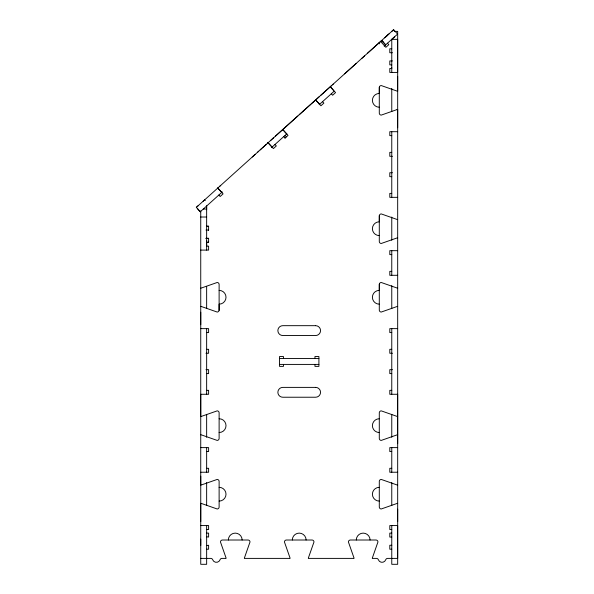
<?xml version="1.0" encoding="UTF-8"?>
<svg xmlns="http://www.w3.org/2000/svg" width="594" height="594" viewBox="0 0 594 594"><rect width="100%" height="100%" fill="white"/><g stroke="black" fill="none" stroke-linecap="round" stroke-linejoin="round"><path stroke-width="0.89" d="M200.742 539.129L200.742 545.53M200.742 521.629L200.742 476.173M200.742 324.695L200.742 312.221M206.645 505.494L206.645 482.588M200.742 250.096L208.613 250.096L208.613 246.161L206.645 246.161L206.645 240.585M206.645 209.727L206.645 206.021L206.645 250.096M206.645 536.79L208.613 537.058L208.613 533.115L206.645 533.115M391.765 111.575L391.765 88.409M391.765 67.582L391.765 68.481L389.798 68.481L389.798 72.423L397.676 72.423L397.676 39.345L391.765 39.345L384.764 45.649M397.676 521.629L397.676 509.155M397.676 443.673L397.676 394.275L389.798 394.275L389.798 390.34L391.765 390.34M397.676 127.755L397.676 76.359M219.089 310.432L219.119 304.165A6.89 6.89 0 0 0 226.01 297.275A6.89 6.89 0 0 0 219.119 290.377M379.328 87.177L379.291 93.444A6.89 6.89 0 0 0 372.401 100.334A6.89 6.89 0 0 0 379.291 107.224M379.328 215.54L379.291 221.807A6.89 6.89 0 0 0 372.401 228.705A6.89 6.89 0 0 0 379.291 235.595M379.328 284.11L379.291 290.377A6.89 6.89 0 0 0 372.401 297.275A6.89 6.89 0 0 0 379.291 304.165M302.962 111.353L304.425 110.038M320.767 95.322L330.294 86.746L333.256 90.036M257.855 151.967L258.694 151.21M268.02 142.82L272.067 147.119M203.163 201.21L204.626 199.896L205.286 200.631M273.53 137.853L273.032 138.305M222.275 191.951L200.275 211.761L196.324 207.373L198.396 205.502M255.101 154.455L252.242 157.024M260.179 149.874L262.051 148.196M265.785 144.832L262.979 147.357M270.864 140.251L273.715 137.682M275.438 136.137L283.487 128.891M284.066 128.363L297.802 116.001M299.205 114.739L310.313 104.73M311.137 103.995L313.008 102.309M196.324 207.373L319.32 96.629M344.609 73.856L355.999 63.603M361.575 58.576L364.508 55.94M367.382 53.349L381.697 40.459L385.647 44.854L384.184 46.169M389.501 33.435L385.35 37.17L386.813 35.848M391.572 31.571L393.651 29.7L397.601 34.088L391.899 39.226M393.651 29.7L316.743 98.946M303.994 110.425L305.019 109.496M313.936 101.47L315.822 99.777M271.629 147.512L286.85 133.813M319.193 104.685L334.251 91.134M284.949 138.172L288.023 135.402L282.751 129.551M267.27 143.496L267.746 143.065M312.734 102.554L313.469 101.901M314.924 100.579L315.659 99.918L320.931 105.777L323.856 103.141L322.542 101.678M331.029 86.085L331.756 85.425M332.492 84.764L333.227 84.11M218.525 187.385L217.79 188.046L221.74 192.434M219.988 186.063L220.716 185.41M265.191 145.367L265.926 144.706M267.382 143.384L268.117 142.731L273.389 148.582L276.314 145.946L275 144.483M284.949 127.576L285.684 126.916M323.448 92.909L324.918 91.587M384.682 37.771L387.674 35.083M391.624 39.471L394.616 36.783M391.765 525.571L391.765 564.3L397.676 564.3L397.676 109.474A1.975 1.975 0 0 0 397.111 109.556L381.266 115.102A1.968 1.968 0 0 1 379.291 113.135L379.291 87.533A1.968 1.968 0 0 1 381.266 85.566L397.111 91.112A1.982 1.982 0 0 0 397.676 91.194L397.676 31.371L394.297 31.371M391.765 48.79L389.798 48.79L389.798 52.732L392.426 52.725M392.426 60.93L389.798 60.937L389.798 64.872L391.765 64.872M397.676 131.697L389.798 131.697L389.798 135.632L391.765 135.632M391.765 152.376L389.798 152.376L389.798 156.311L392.426 156.311M392.426 172.728L389.798 172.728L389.798 176.663L391.765 176.663M391.765 193.399L389.798 193.399L389.798 197.342L397.676 197.342M203.274 209.043L206.645 209.043M200.742 217.018L206.645 217.018M206.645 226.114L208.613 226.114L208.613 230.316M206.645 226.381L208.613 226.381M205.992 230.049L208.613 230.049M205.992 238.253L208.613 238.253L208.613 242.463L206.645 242.463M205.992 238.521L208.613 238.521M206.645 242.196L208.613 242.196M397.676 250.675L389.798 250.675L389.798 254.618L391.765 254.618M391.765 271.354L389.798 271.354L389.798 275.297L397.676 275.297M200.735 328.631L208.613 328.631L208.613 332.573L206.645 332.573M397.676 328.631L389.798 328.631L389.798 332.573L391.765 332.573M206.645 349.309L208.613 349.309L208.613 353.252L205.992 353.252M391.765 349.309L389.798 349.309L389.798 353.252L392.426 353.252M279.514 358.501L318.904 358.501M279.514 364.412L318.904 364.412M205.992 369.661L208.613 369.661L208.613 373.596L206.645 373.596M392.426 369.661L389.798 369.661L389.798 373.596L391.765 373.596M206.645 390.34L208.613 390.34L208.613 394.275L200.735 394.275L200.735 416.498A1.968 1.968 0 0 0 201.299 416.416L217.152 410.87A1.968 1.968 0 0 1 219.119 412.837L219.119 438.439A1.968 1.968 0 0 1 217.152 440.406L201.299 434.86A1.975 1.975 0 0 0 200.735 434.778M200.735 447.616L208.613 447.616L208.613 451.551L206.645 451.551M397.676 447.616L389.798 447.616L389.798 451.551L391.765 451.551M206.645 468.295L208.613 468.295L208.613 472.23L200.735 472.23M391.765 468.295L389.798 468.295L389.798 472.23L397.676 472.23M200.735 525.571L208.613 525.571L208.613 529.506L206.645 529.506M391.765 529.506L389.798 529.506L389.798 525.571L397.676 525.571L397.676 558.39L387.615 558.39A1.968 1.968 0 0 0 385.758 559.704A3.935 3.935 0 0 1 378.333 559.704A1.968 1.968 0 0 0 376.47 558.39L372.319 558.39A1.968 1.968 0 0 1 372.401 557.825L377.947 541.98A1.968 1.968 0 0 0 375.98 540.013L350.378 540.013A1.968 1.968 0 0 0 348.411 541.98L353.957 557.825A1.968 1.968 0 0 1 354.039 558.39L308.345 558.39A1.968 1.968 0 0 1 308.427 557.825L313.981 541.98A1.968 1.968 0 0 0 312.006 540.013L286.405 540.013A1.968 1.968 0 0 0 284.437 541.98L289.983 557.825A1.968 1.968 0 0 1 290.065 558.39L244.379 558.39A1.968 1.968 0 0 1 244.461 557.825L250.007 541.98A1.968 1.968 0 0 0 248.04 540.013L222.438 540.013A1.968 1.968 0 0 0 220.463 541.98L226.01 557.825A1.968 1.968 0 0 1 226.091 558.39L221.941 558.39A1.968 1.968 0 0 0 220.084 559.704A3.935 3.935 0 0 1 212.659 559.704A1.968 1.968 0 0 0 210.803 558.39L200.742 558.39M391.765 533.115L389.798 533.115L389.798 537.058L391.788 537.058M391.788 545.262L389.798 545.262L389.798 549.205L391.765 549.205M206.645 549.205L208.613 549.205L208.613 545.262L206.645 545.53M383.279 42.219L381.697 40.459M385.647 44.854L382.685 41.558M282.751 129.551L286.709 133.94M218.585 188.922L217.79 188.046L223.084 193.874L220.159 196.51L218.837 195.047M387.481 43.206L388.795 44.669L385.87 47.305L380.598 41.446M378.772 43.095L379.432 43.83M330.294 86.746L335.565 92.597L332.64 95.233L331.318 93.77M315.659 99.918L319.609 104.314M285.098 135.395L286.412 136.858M283.776 136.575L285.098 138.038M197.639 208.836L200.275 211.761M206.645 245.233L206.645 246.161M391.765 39.345L391.765 72.423M391.765 131.697L391.765 197.342M391.765 217.055L391.765 240.243M391.765 250.675L391.765 275.297M391.765 285.647L391.765 308.553M391.765 328.631L391.765 394.275M391.765 414.352L391.765 437.266M391.765 447.616L391.765 472.23M391.765 482.588L391.765 505.494M314.961 358.501L314.961 356.534L318.904 356.534L318.904 366.379L314.961 366.379L314.961 364.412M283.449 358.501L283.449 356.534L279.514 356.534L279.514 366.379L283.449 366.379L283.449 364.412M206.645 286.36L206.645 308.524M206.645 328.631L206.645 394.275M206.645 414.352L206.645 437.266M206.645 447.616L206.645 472.23M206.645 525.571L206.645 564.3L200.742 564.3L200.735 503.348A1.975 1.975 0 0 1 201.299 503.43L217.152 508.976A1.968 1.968 0 0 0 219.119 507.009L219.119 481.407A1.968 1.968 0 0 0 217.152 479.44L201.299 484.986A1.975 1.975 0 0 1 200.735 485.068L200.742 210.855M397.111 109.556A1.975 1.975 0 0 1 397.676 109.474M397.676 219.565A1.975 1.975 0 0 1 397.111 219.476L381.266 213.929A1.968 1.968 0 0 0 379.291 215.904L379.291 241.506A1.968 1.968 0 0 0 381.266 243.473L397.111 237.927A1.975 1.975 0 0 1 397.676 237.845M397.676 288.127A1.975 1.975 0 0 1 397.111 288.045L381.266 282.499A1.968 1.968 0 0 0 379.291 284.474L379.291 310.075A1.968 1.968 0 0 0 381.266 312.043L397.111 306.497A1.975 1.975 0 0 1 397.676 306.415M200.735 306.415A1.982 1.982 0 0 1 201.299 306.497L217.152 312.043A1.968 1.968 0 0 0 219.119 310.075L219.119 284.474A1.968 1.968 0 0 0 217.152 282.499L201.299 288.045A1.975 1.975 0 0 1 200.735 288.127M397.676 416.498A1.968 1.968 0 0 1 397.111 416.416L381.266 410.87A1.968 1.968 0 0 0 379.291 412.837L379.291 438.439A1.968 1.968 0 0 0 381.266 440.406L397.111 434.86A1.968 1.968 0 0 1 397.676 434.778M397.676 485.068A1.975 1.975 0 0 1 397.111 484.986L381.266 479.44A1.968 1.968 0 0 0 379.291 481.407L379.291 507.009A1.968 1.968 0 0 0 381.266 508.976L397.111 503.43A1.968 1.968 0 0 1 397.676 503.348M228.341 540.013A6.89 6.89 0 0 1 235.239 533.115A6.89 6.89 0 0 1 242.129 540.013M292.315 540.013A6.89 6.89 0 0 1 299.205 533.115A6.89 6.89 0 0 1 306.103 540.013M356.289 540.013A6.89 6.89 0 0 1 363.179 533.115A6.89 6.89 0 0 1 370.069 540.013M219.119 418.748A6.89 6.89 0 0 1 226.01 425.638A6.89 6.89 0 0 1 219.119 432.529M219.119 487.318A6.89 6.89 0 0 1 226.01 494.208A6.89 6.89 0 0 1 219.119 501.098M379.291 501.098A6.89 6.89 0 0 1 372.401 494.208A6.89 6.89 0 0 1 379.291 487.318M379.291 432.529A6.89 6.89 0 0 1 372.401 425.638A6.89 6.89 0 0 1 379.291 418.748M315.614 325.675L282.796 325.675A4.923 4.923 0 0 0 277.873 330.598A4.923 4.923 0 0 0 282.796 335.528L315.614 335.528A4.923 4.923 0 0 0 320.545 330.598A4.923 4.923 0 0 0 315.614 325.675M315.614 387.385L282.796 387.385A4.923 4.923 0 0 0 277.873 392.307A4.923 4.923 0 0 0 282.796 397.23L315.614 397.23A4.923 4.923 0 0 0 320.545 392.307A4.923 4.923 0 0 0 315.614 387.385"/></g></svg>
